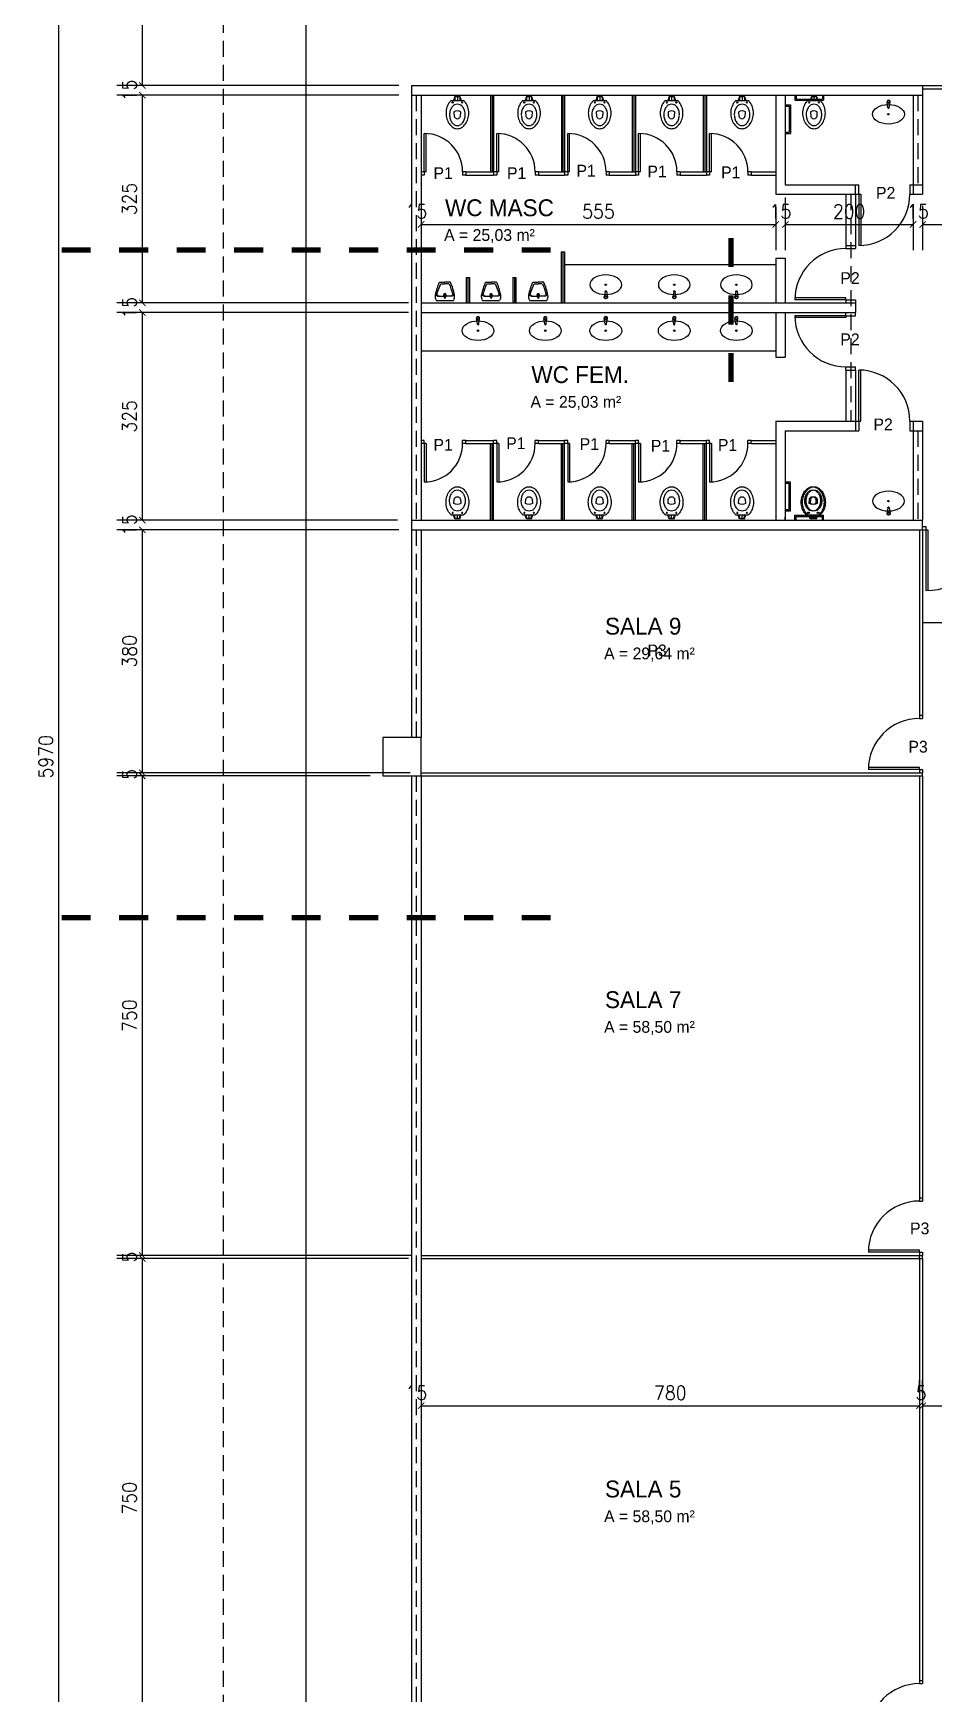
# Model space of a CAD drawing. Extents: x -81 to 244, y 231 to 317.
# Drawn here: x 148.24 to 162.33, y 254.01 to 279.99 of the extents above; entities that cross this region are included whole.
import ezdxf
from ezdxf.enums import TextEntityAlignment as Align

# ---------------------------------------------------------------- set-up
doc = ezdxf.new("R2010")
doc.units = 0
doc.header["$MEASUREMENT"] = 0
doc.header["$PDMODE"] = 3
doc.linetypes.add('HIDDEN', pattern=[0.375, 0.25, -0.125])
doc.layers.get('0').update_dxf_attribs({"linetype": 'CONTINUOUS'})
doc.layers.get('DEFPOINTS').update_dxf_attribs({"linetype": 'CONTINUOUS'})
for name, color, linetype in [('APBAN', 7, 'CONTINUOUS'), ('APBAN-I', 251, 'CONTINUOUS'), ('CORTE01', 2, 'CONTINUOUS'), ('DIM', 1, 'CONTINUOUS'), ('ESQ', 10, 'CONTINUOUS'), ('EST', 6, 'CONTINUOUS'), ('LYT', 11, 'CONTINUOUS'), ('MET', 11, 'CONTINUOUS'), ('PAR', 4, 'CONTINUOUS'), ('PBX', 7, 'CONTINUOUS'), ('PISO2', 8, 'CONTINUOUS'), ('SAN', 11, 'CONTINUOUS'), ('TEXTO01', 3, 'CONTINUOUS')]:
    doc.layers.add(name, color=color, linetype=linetype)
doc.styles.add('ARQ', font='romans', dxfattribs={"width": 0.9})
doc.styles.add('STYLUS', font='stylu.ttf')
doc.dimstyles.get("Standard").update_dxf_attribs({"dimtxt": 0.5, "dimasz": 0.18, "dimexe": 0.18, "dimexo": 0.0625, "dimgap": 0.09, "dimtad": 0, "dimtoh": 1, "dimzin": 0, "dimdsep": 46, "dimtxsty": 'ARQ', "dimcen": 0.09, "dimadec": 0, "dimazin": 0, "dimtfac": 1, "dimtofl": 0, "dimtmove": 2, "dimatfit": 3, "dimfxl": 0, "dimtolj": 1, "dimarcsym": 0})

# ---------------------------------------------------------------- blocks, each defined once
blk = doc.blocks.new('CLOTV-S')
at = {"layer": 'SAN'}
for p, q in [((0.075, 0.04), (0.139, 0.061)), ((0.075, 0.04), (0.075, -0.04)), ((0.075, 0.04), (0.139, 0.04)), ((0.075, 0), (0.139, 0)), ((0.139, -0.096), (0.139, 0.096)), ((0.324, 0.052), (0.316, 0.051)), ((0.382, 0.048), (0.324, 0.052)), ((0.424, -0.001), (0.419, 0.018)), ((0.075, -0.04), (0.139, -0.061)), ((0.075, -0.04), (0.139, -0.04)), ((0.316, -0.054), (0.324, -0.055)), ((0.324, -0.055), (0.382, -0.051)), ((0.419, -0.021), (0.424, -0.001))]:
    blk.add_line(p, q, dxfattribs=at)
blk.add_lwpolyline([(0.084, 0.04), (0.084, -0.04)], dxfattribs=at)
for centre in [(0.17, 0.075), (0.17, -0.075)]:
    blk.add_circle(centre, 0.00901, dxfattribs=at)
for centre, radius, start, end in [((0.286, -0.036), 0.198, 124.9644, 138.1402), ((0.309, -0.042), 0.216, 108.2402, 129.1699), ((0.351, 0), 0.152, 163.0933, 196.9067), ((0.323, -0.025), 0.136, 125.8349, 149.1749), ((0.339, -0.158), 0.336, 90.0033, 106.7766), ((0.345, -0.045), 0.165, 107.7554, 128.0493), ((0.366, -0.128), 0.251, 90, 106.6532), ((0.407, -0.001), 0.105, 149.8885, 210.1115), ((0.338, -0.102), 0.28, 71.601, 89.9864), ((0.366, -0.051), 0.173, 69.9171, 89.9758), ((0.36, -0.019), 0.0708, 52.1811, 72.1766), ((0.369, -0.008), 0.0569, 28.086, 52.1811), ((0.373, -0.065), 0.185, 54.1651, 73.3468), ((0.352, -0.094), 0.268, 55.0356, 73.8462), ((0.402, -0.025), 0.136, 30.8251, 54.1651), ((0.392, -0.036), 0.198, 30.64, 55.0356), ((0.449, 0), 0.0821, 327.4372, 32.5628), ((0.454, 0), 0.126, 0, 30.64), ((0.454, 0), 0.126, 329.36, 0), ((0.286, 0.036), 0.198, 221.8598, 235.0356), ((0.309, 0.042), 0.216, 230.8301, 251.7598), ((0.323, 0.025), 0.136, 210.8251, 234.1651), ((0.339, 0.158), 0.336, 253.2234, 269.9967), ((0.345, 0.045), 0.165, 231.9507, 252.2446), ((0.366, 0.128), 0.251, 253.3468, 270), ((0.338, 0.102), 0.28, 270.0136, 288.399), ((0.366, 0.051), 0.173, 270.0242, 290.0829), ((0.36, 0.016), 0.0708, 287.8234, 307.8189), ((0.369, 0.005), 0.0569, 307.8189, 331.914), ((0.373, 0.065), 0.185, 286.6532, 305.8349), ((0.352, 0.094), 0.268, 286.1538, 304.9644), ((0.402, 0.025), 0.136, 305.8349, 329.1749), ((0.392, 0.036), 0.198, 304.9644, 329.36)]:
    blk.add_arc(centre, radius, start, end, dxfattribs=at)
blk = doc.blocks.new('MIC')
at = {"layer": 'SAN'}
for p, q in [((-0.134, -0.008), (0.134, -0.008)), ((-0.113, -0.08), (0, -0.08)), ((0.113, -0.08), (0, -0.08)), ((-0.086, -0.299), (0, -0.299)), ((-0.064, -0.271), (0, -0.271)), ((0.064, -0.271), (0, -0.271)), ((0.086, -0.299), (0, -0.299))]:
    blk.add_line(p, q, dxfattribs=at)
for centre, radius in [((-0.016, -0.098), 0.00521), ((0, -0.06), 0.0132), ((-0.008, -0.112), 0.00521), ((0, -0.06), 0.00989), ((0, -0.098), 0.00521), ((0.008, -0.112), 0.00521), ((0.016, -0.098), 0.00521)]:
    blk.add_circle(centre, radius, dxfattribs=at)
for centre, radius, start, end in [((0.018, -0.076), 0.166, 155.9865, 185.3528), ((1.37, 0.25), 1.555, 192.6774, 200.6651), ((-0.113, -0.11), 0.03, 90, 192.3496), ((-0.092, -0.11), 0.03, 90, 194.7313), ((1.107, 0.249), 1.282, 196.5995, 203.9169), ((-1.107, 0.249), 1.282, 336.0831, 343.4005), ((-1.37, 0.25), 1.555, 339.3349, 347.3226), ((0.092, -0.11), 0.03, 345.2687, 90), ((0.113, -0.11), 0.03, 347.6504, 90), ((-0.018, -0.076), 0.166, 354.6472, 24.0135)]:
    blk.add_arc(centre, radius, start, end, dxfattribs=at)
blk = doc.blocks.new('Torn_bn1')
at = {"layer": 'APBAN'}
for p, q in [((-0.01, -0.09), (-0.024, -0.008)), ((0.01, -0.09), (0.024, -0.008))]:
    blk.add_line(p, q, dxfattribs=at)
for centre, radius, start, end in [((0, 0), 0.025, 341.1513, 198.8487), ((0, -0.094), 0.0106, 161.2845, 18.7155)]:
    blk.add_arc(centre, radius, start, end, dxfattribs=at)
at = {"layer": 'APBAN-I'}
for p, q in [((-0.009, -0.097), (-0.01, -0.09)), ((0.009, -0.097), (0.01, -0.09))]:
    blk.add_line(p, q, dxfattribs=at)
blk.add_circle((0, 0), 0.017, dxfattribs=at)
for centre, radius, start, end in [((0, 0), 0.025, 198.8487, 216.2316), ((-0.015, -0.032), 0.0177, 22.7472, 105.6562), ((0, -0.092), 0.0103, 210.8046, 329.1954), ((0, 0), 0.025, 272.1718, 341.1513)]:
    blk.add_arc(centre, radius, start, end, dxfattribs=at)
blk = doc.blocks.new('_ARCHTICK')
at = {"color": 0, "linetype": 'ByBlock', "const_width": 0.15}
blk.add_lwpolyline([(-0.5, -0.5), (0.5, 0.5)], dxfattribs=at)
blk = doc.blocks.new('*D368')
at = {"layer": 'DEFPOINTS', "color": 0}
for p in [(154.159, 282.22), (149.945, 279.17), (154.159, 279.17)]:
    blk.add_point(p, dxfattribs=at)
at = {"layer": 'DIM', "color": 1, "lineweight": -2}
for p, q in [((149.945, 282.22), (149.945, 279.17)), ((153.959, 279.17), (149.545, 279.17))]:
    blk.add_line(p, q, dxfattribs=at)
at = {"layer": 'DIM', "color": 1, "lineweight": -2, "xscale": 0.1, "yscale": 0.1, "zscale": 0.1}
for p, rotation in [((149.945, 282.22), 90), ((149.945, 279.17), 270)]:
    blk.add_blockref('_ARCHTICK', p, dxfattribs=dict(at, rotation=rotation))
at = {"layer": 'DIM', "color": 2, "insert": (149.744, 280.695), "char_height": 0.22, "attachment_point": 5, "rotation": 90, "style": 'ARQ'}
blk.add_mtext('\\A1;305', dxfattribs=at)
blk = doc.blocks.new('*D369')
at = {"layer": 'DEFPOINTS', "color": 0}
for p in [(149.945, 279.02), (154.159, 279.17), (154.159, 279.02)]:
    blk.add_point(p, dxfattribs=at)
at = {"layer": 'DIM', "color": 1, "lineweight": -2}
blk.add_line((153.959, 279.02), (149.545, 279.02), dxfattribs=at)
at = {"layer": 'DIM', "color": 2, "insert": (149.744, 279.095), "char_height": 0.22, "attachment_point": 5, "rotation": 90, "style": 'ARQ'}
blk.add_mtext('\\A1;15', dxfattribs=at)
blk = doc.blocks.new('*D370')
at = {"layer": 'DEFPOINTS', "color": 0}
for p in [(154.159, 279.02), (149.945, 275.77), (154.309, 275.77)]:
    blk.add_point(p, dxfattribs=at)
at = {"layer": 'DIM', "color": 1, "lineweight": -2}
for p, q in [((149.945, 279.02), (149.945, 275.77)), ((154.109, 275.77), (149.545, 275.77))]:
    blk.add_line(p, q, dxfattribs=at)
at = {"layer": 'DIM', "color": 1, "lineweight": -2, "xscale": 0.1, "yscale": 0.1, "zscale": 0.1}
for p, rotation in [((149.945, 279.02), 90), ((149.945, 275.77), 270)]:
    blk.add_blockref('_ARCHTICK', p, dxfattribs=dict(at, rotation=rotation))
at = {"layer": 'DIM', "color": 2, "insert": (149.744, 277.395), "char_height": 0.22, "attachment_point": 5, "rotation": 90, "style": 'ARQ'}
blk.add_mtext('\\A1;325', dxfattribs=at)
blk = doc.blocks.new('*D371')
at = {"layer": 'DEFPOINTS', "color": 0}
for p in [(154.309, 275.77), (149.945, 275.62), (154.309, 275.62)]:
    blk.add_point(p, dxfattribs=at)
at = {"layer": 'DIM', "color": 1, "lineweight": -2}
blk.add_line((154.109, 275.62), (149.545, 275.62), dxfattribs=at)
at = {"layer": 'DIM', "color": 2, "insert": (149.744, 275.695), "char_height": 0.22, "attachment_point": 5, "rotation": 90, "style": 'ARQ'}
blk.add_mtext('\\A1;15', dxfattribs=at)
blk = doc.blocks.new('*D372')
at = {"layer": 'DEFPOINTS', "color": 0}
for p in [(154.309, 275.62), (149.945, 272.37), (154.139, 272.37)]:
    blk.add_point(p, dxfattribs=at)
at = {"layer": 'DIM', "color": 1, "lineweight": -2}
for p, q in [((149.945, 275.62), (149.945, 272.37)), ((153.939, 272.37), (149.545, 272.37))]:
    blk.add_line(p, q, dxfattribs=at)
at = {"layer": 'DIM', "color": 1, "lineweight": -2, "xscale": 0.1, "yscale": 0.1, "zscale": 0.1}
for p, rotation in [((149.945, 275.62), 90), ((149.945, 272.37), 270)]:
    blk.add_blockref('_ARCHTICK', p, dxfattribs=dict(at, rotation=rotation))
at = {"layer": 'DIM', "color": 2, "insert": (149.744, 273.995), "char_height": 0.22, "attachment_point": 5, "rotation": 90, "style": 'ARQ'}
blk.add_mtext('\\A1;325', dxfattribs=at)
blk = doc.blocks.new('*D373')
at = {"layer": 'DEFPOINTS', "color": 0}
for p in [(154.139, 272.37), (149.945, 272.22), (154.159, 272.22)]:
    blk.add_point(p, dxfattribs=at)
at = {"layer": 'DIM', "color": 1, "lineweight": -2}
blk.add_line((153.959, 272.22), (149.545, 272.22), dxfattribs=at)
at = {"layer": 'DIM', "color": 2, "insert": (149.744, 272.295), "char_height": 0.22, "attachment_point": 5, "rotation": 90, "style": 'ARQ'}
blk.add_mtext('\\A1;15', dxfattribs=at)
blk = doc.blocks.new('*D374')
at = {"layer": 'DEFPOINTS', "color": 0}
for p in [(154.159, 272.22), (149.945, 268.42), (154.339, 268.42)]:
    blk.add_point(p, dxfattribs=at)
at = {"layer": 'DIM', "color": 1, "lineweight": -2}
for p, q in [((149.945, 272.22), (149.945, 268.42)), ((154.139, 268.42), (149.545, 268.42))]:
    blk.add_line(p, q, dxfattribs=at)
at = {"layer": 'DIM', "color": 1, "lineweight": -2, "xscale": 0.1, "yscale": 0.1, "zscale": 0.1}
for p, rotation in [((149.945, 272.22), 90), ((149.945, 268.42), 270)]:
    blk.add_blockref('_ARCHTICK', p, dxfattribs=dict(at, rotation=rotation))
at = {"layer": 'DIM', "color": 2, "insert": (149.744, 270.32), "char_height": 0.22, "attachment_point": 5, "rotation": 90, "style": 'ARQ'}
blk.add_mtext('\\A1;380', dxfattribs=at)
blk = doc.blocks.new('*D375')
at = {"layer": 'DEFPOINTS', "color": 0}
for p in [(149.945, 268.37), (153.709, 268.37), (154.339, 268.42)]:
    blk.add_point(p, dxfattribs=at)
at = {"layer": 'DIM', "color": 1, "lineweight": -2}
blk.add_line((153.509, 268.37), (149.545, 268.37), dxfattribs=at)
at = {"layer": 'DIM', "color": 2, "insert": (149.744, 268.395), "char_height": 0.22, "attachment_point": 5, "rotation": 90, "style": 'ARQ'}
blk.add_mtext('\\A1;5', dxfattribs=at)
blk = doc.blocks.new('*D376')
at = {"layer": 'DEFPOINTS', "color": 0}
for p in [(153.709, 268.37), (149.945, 260.87), (154.357, 260.87)]:
    blk.add_point(p, dxfattribs=at)
at = {"layer": 'DIM', "color": 1, "lineweight": -2}
for p, q in [((149.945, 268.37), (149.945, 260.87)), ((154.157, 260.87), (149.545, 260.87))]:
    blk.add_line(p, q, dxfattribs=at)
at = {"layer": 'DIM', "color": 1, "lineweight": -2, "xscale": 0.1, "yscale": 0.1, "zscale": 0.1}
for p, rotation in [((149.945, 268.37), 90), ((149.945, 260.87), 270)]:
    blk.add_blockref('_ARCHTICK', p, dxfattribs=dict(at, rotation=rotation))
at = {"layer": 'DIM', "color": 2, "insert": (149.744, 264.62), "char_height": 0.22, "attachment_point": 5, "rotation": 90, "style": 'ARQ'}
blk.add_mtext('\\A1;750', dxfattribs=at)
blk = doc.blocks.new('*D377')
at = {"layer": 'DEFPOINTS', "color": 0}
for p in [(149.945, 260.82), (154.309, 260.82), (154.357, 260.87)]:
    blk.add_point(p, dxfattribs=at)
at = {"layer": 'DIM', "color": 1, "lineweight": -2}
blk.add_line((154.109, 260.82), (149.545, 260.82), dxfattribs=at)
at = {"layer": 'DIM', "color": 2, "insert": (149.744, 260.845), "char_height": 0.22, "attachment_point": 5, "rotation": 90, "style": 'ARQ'}
blk.add_mtext('\\A1;5', dxfattribs=at)
blk = doc.blocks.new('*D378')
at = {"layer": 'DEFPOINTS', "color": 0}
for p in [(154.309, 260.82), (149.945, 253.32), (154.309, 253.32)]:
    blk.add_point(p, dxfattribs=at)
at = {"layer": 'DIM', "color": 1, "lineweight": -2}
for p, q in [((149.945, 260.82), (149.945, 253.32)), ((154.109, 253.32), (149.545, 253.32))]:
    blk.add_line(p, q, dxfattribs=at)
at = {"layer": 'DIM', "color": 1, "lineweight": -2, "xscale": 0.1, "yscale": 0.1, "zscale": 0.1}
for p, rotation in [((149.945, 260.82), 90), ((149.945, 253.32), 270)]:
    blk.add_blockref('_ARCHTICK', p, dxfattribs=dict(at, rotation=rotation))
at = {"layer": 'DIM', "color": 2, "insert": (149.744, 257.07), "char_height": 0.22, "attachment_point": 5, "rotation": 90, "style": 'ARQ'}
blk.add_mtext('\\A1;750', dxfattribs=at)
blk = doc.blocks.new('*D384')
at = {"layer": 'DEFPOINTS', "color": 0}
for p in [(148.637, 298.52), (154.246, 298.52), (154.309, 238.82)]:
    blk.add_point(p, dxfattribs=at)
at = {"layer": 'DIM', "color": 1, "lineweight": -2}
for p, q in [((154.046, 298.52), (148.237, 298.52)), ((148.637, 238.82), (148.637, 298.52))]:
    blk.add_line(p, q, dxfattribs=at)
at = {"layer": 'DIM', "color": 1, "lineweight": -2, "xscale": 0.1, "yscale": 0.1, "zscale": 0.1}
for p, rotation in [((148.637, 298.52), 90), ((148.637, 238.82), 270)]:
    blk.add_blockref('_ARCHTICK', p, dxfattribs=dict(at, rotation=rotation))
at = {"layer": 'DIM', "color": 2, "insert": (148.436, 268.67), "char_height": 0.22, "attachment_point": 5, "rotation": 90, "style": 'ARQ'}
blk.add_mtext('\\A1;5970', dxfattribs=at)
blk = doc.blocks.new('*D391')
at = {"layer": 'DEFPOINTS', "color": 0}
for p in [(154.159, 261.232), (154.309, 261.232), (154.309, 258.518)]:
    blk.add_point(p, dxfattribs=at)
at = {"layer": 'DIM', "color": 1, "lineweight": -2}
blk.add_line((154.309, 261.032), (154.309, 258.118), dxfattribs=at)
at = {"layer": 'DIM', "color": 2, "insert": (154.234, 258.719), "char_height": 0.22, "attachment_point": 5, "style": 'ARQ'}
blk.add_mtext('\\A1;15', dxfattribs=at)
blk = doc.blocks.new('*D392')
at = {"layer": 'DEFPOINTS', "color": 0}
for p in [(154.309, 261.232), (162.109, 258.518), (162.109, 258.518)]:
    blk.add_point(p, dxfattribs=at)
at = {"layer": 'DIM', "color": 1, "lineweight": -2}
for p, q in [((162.109, 258.718), (162.109, 258.918)), ((154.309, 258.518), (162.109, 258.518))]:
    blk.add_line(p, q, dxfattribs=at)
at = {"layer": 'DIM', "color": 1, "lineweight": -2, "xscale": 0.1, "yscale": 0.1, "zscale": 0.1, "rotation": 180}
blk.add_blockref('_ARCHTICK', (154.309, 258.518), dxfattribs=at)
at = {"layer": 'DIM', "color": 1, "lineweight": -2, "xscale": 0.1, "yscale": 0.1, "zscale": 0.1}
blk.add_blockref('_ARCHTICK', (162.109, 258.518), dxfattribs=at)
at = {"layer": 'DIM', "color": 2, "insert": (158.209, 258.719), "char_height": 0.22, "attachment_point": 5, "style": 'ARQ'}
blk.add_mtext('\\A1;780', dxfattribs=at)
blk = doc.blocks.new('*D393')
at = {"layer": 'DEFPOINTS', "color": 0}
for p in [(162.109, 258.518), (162.159, 258.518), (162.159, 258.518)]:
    blk.add_point(p, dxfattribs=at)
at = {"layer": 'DIM', "color": 1, "lineweight": -2}
blk.add_line((162.159, 258.718), (162.159, 258.918), dxfattribs=at)
at = {"layer": 'DIM', "color": 2, "insert": (162.134, 258.719), "char_height": 0.22, "attachment_point": 5, "style": 'ARQ'}
blk.add_mtext('\\A1;5', dxfattribs=at)
blk = doc.blocks.new('*D394')
at = {"layer": 'DEFPOINTS', "color": 0}
for p in [(162.159, 258.518), (164.159, 258.518), (164.159, 258.518)]:
    blk.add_point(p, dxfattribs=at)
at = {"layer": 'DIM', "color": 1, "lineweight": -2}
for p, q in [((164.159, 258.718), (164.159, 258.918)), ((162.159, 258.518), (164.159, 258.518))]:
    blk.add_line(p, q, dxfattribs=at)
at = {"layer": 'DIM', "color": 1, "lineweight": -2, "xscale": 0.1, "yscale": 0.1, "zscale": 0.1, "rotation": 180}
blk.add_blockref('_ARCHTICK', (162.159, 258.518), dxfattribs=at)
at = {"layer": 'DIM', "color": 1, "lineweight": -2, "xscale": 0.1, "yscale": 0.1, "zscale": 0.1}
blk.add_blockref('_ARCHTICK', (164.159, 258.518), dxfattribs=at)
at = {"layer": 'DIM', "color": 2, "insert": (163.159, 258.719), "char_height": 0.22, "attachment_point": 5, "style": 'ARQ'}
blk.add_mtext('\\A1;200', dxfattribs=at)
blk = doc.blocks.new('*D404')
at = {"layer": 'DEFPOINTS', "color": 0}
for p in [(154.159, 277.104), (154.309, 277.104), (154.309, 276.998)]:
    blk.add_point(p, dxfattribs=at)
at = {"layer": 'DIM', "color": 1, "lineweight": -2}
blk.add_line((154.309, 276.904), (154.309, 276.598), dxfattribs=at)
at = {"layer": 'DIM', "color": 2, "insert": (154.234, 277.199), "char_height": 0.22, "attachment_point": 5, "style": 'ARQ'}
blk.add_mtext('\\A1;15', dxfattribs=at)
blk = doc.blocks.new('*D405')
at = {"layer": 'DEFPOINTS', "color": 0}
for p in [(159.859, 277.47), (154.309, 277.104), (159.859, 276.998)]:
    blk.add_point(p, dxfattribs=at)
at = {"layer": 'DIM', "color": 1, "lineweight": -2}
for p, q in [((159.859, 277.27), (159.859, 276.598)), ((154.309, 276.998), (159.859, 276.998))]:
    blk.add_line(p, q, dxfattribs=at)
at = {"layer": 'DIM', "color": 1, "lineweight": -2, "xscale": 0.1, "yscale": 0.1, "zscale": 0.1, "rotation": 180}
blk.add_blockref('_ARCHTICK', (154.309, 276.998), dxfattribs=at)
at = {"layer": 'DIM', "color": 1, "lineweight": -2, "xscale": 0.1, "yscale": 0.1, "zscale": 0.1}
blk.add_blockref('_ARCHTICK', (159.859, 276.998), dxfattribs=at)
at = {"layer": 'DIM', "color": 2, "insert": (157.084, 277.199), "char_height": 0.22, "attachment_point": 5, "style": 'ARQ'}
blk.add_mtext('\\A1;555', dxfattribs=at)
blk = doc.blocks.new('*D406')
at = {"layer": 'DEFPOINTS', "color": 0}
for p in [(162.009, 277.589), (162.159, 277.487), (162.159, 276.998)]:
    blk.add_point(p, dxfattribs=at)
at = {"layer": 'DIM', "color": 1, "lineweight": -2}
blk.add_line((162.159, 277.287), (162.159, 276.598), dxfattribs=at)
at = {"layer": 'DIM', "color": 2, "insert": (162.084, 277.199), "char_height": 0.22, "attachment_point": 5, "style": 'ARQ'}
blk.add_mtext('\\A1;15', dxfattribs=at)
blk = doc.blocks.new('*D407')
at = {"layer": 'DEFPOINTS', "color": 0}
for p in [(168.259, 279.17), (162.159, 277.501), (168.259, 276.998)]:
    blk.add_point(p, dxfattribs=at)
at = {"layer": 'DIM', "color": 1, "lineweight": -2}
for p, q in [((168.259, 278.97), (168.259, 276.598)), ((162.159, 276.998), (168.259, 276.998))]:
    blk.add_line(p, q, dxfattribs=at)
at = {"layer": 'DIM', "color": 1, "lineweight": -2, "xscale": 0.1, "yscale": 0.1, "zscale": 0.1, "rotation": 180}
blk.add_blockref('_ARCHTICK', (162.159, 276.998), dxfattribs=at)
at = {"layer": 'DIM', "color": 1, "lineweight": -2, "xscale": 0.1, "yscale": 0.1, "zscale": 0.1}
blk.add_blockref('_ARCHTICK', (168.259, 276.998), dxfattribs=at)
at = {"layer": 'DIM', "color": 2, "insert": (165.209, 277.199), "char_height": 0.22, "attachment_point": 5, "style": 'ARQ'}
blk.add_mtext('\\A1;610', dxfattribs=at)
blk = doc.blocks.new('*D424')
at = {"layer": 'DEFPOINTS', "color": 0}
for p in [(159.859, 277.47), (160.009, 277.62), (160.009, 276.998)]:
    blk.add_point(p, dxfattribs=at)
at = {"layer": 'DIM', "color": 1, "lineweight": -2}
blk.add_line((160.009, 277.42), (160.009, 276.598), dxfattribs=at)
at = {"layer": 'DIM', "color": 2, "insert": (159.934, 277.199), "char_height": 0.22, "attachment_point": 5, "style": 'ARQ'}
blk.add_mtext('\\A1;15', dxfattribs=at)
blk = doc.blocks.new('*D425')
at = {"layer": 'DEFPOINTS', "color": 0}
for p in [(160.009, 277.62), (162.009, 277.517), (162.009, 276.998)]:
    blk.add_point(p, dxfattribs=at)
at = {"layer": 'DIM', "color": 1, "lineweight": -2}
for p, q in [((162.009, 277.317), (162.009, 276.598)), ((160.009, 276.998), (162.009, 276.998))]:
    blk.add_line(p, q, dxfattribs=at)
at = {"layer": 'DIM', "color": 1, "lineweight": -2, "xscale": 0.1, "yscale": 0.1, "zscale": 0.1, "rotation": 180}
blk.add_blockref('_ARCHTICK', (160.009, 276.998), dxfattribs=at)
at = {"layer": 'DIM', "color": 1, "lineweight": -2, "xscale": 0.1, "yscale": 0.1, "zscale": 0.1}
blk.add_blockref('_ARCHTICK', (162.009, 276.998), dxfattribs=at)
at = {"layer": 'DIM', "color": 2, "insert": (161.009, 277.199), "char_height": 0.22, "attachment_point": 5, "style": 'ARQ'}
blk.add_mtext('\\A1;200', dxfattribs=at)

msp = doc.modelspace()

# ---------------------------------------------------------------- linework, layer by layer
at = {"layer": 'CORTE01'}
for p, q in [((159.129, 276.334), (159.129, 276.784)), ((159.138, 276.334), (159.138, 276.784)), ((159.147, 276.334), (159.147, 276.784)), ((159.156, 276.334), (159.156, 276.784)), ((159.165, 276.334), (159.165, 276.784)), ((159.174, 276.334), (159.174, 276.784)), ((159.183, 276.334), (159.183, 276.784)), ((159.192, 276.334), (159.192, 276.784)), ((148.685, 276.634), (149.135, 276.634)), ((148.685, 276.625), (149.135, 276.625)), ((148.685, 276.616), (149.135, 276.616)), ((148.685, 276.607), (149.135, 276.607)), ((148.685, 276.598), (149.135, 276.598)), ((148.685, 276.589), (149.135, 276.589)), ((148.685, 276.58), (149.135, 276.58)), ((148.685, 276.571), (149.135, 276.571)), ((149.585, 276.634), (150.035, 276.634)), ((149.585, 276.625), (150.035, 276.625)), ((149.585, 276.616), (150.035, 276.616)), ((149.585, 276.607), (150.035, 276.607)), ((149.585, 276.598), (150.035, 276.598)), ((149.585, 276.589), (150.035, 276.589)), ((149.585, 276.58), (150.035, 276.58)), ((149.585, 276.571), (150.035, 276.571)), ((150.485, 276.633), (150.935, 276.633)), ((150.485, 276.624), (150.935, 276.624)), ((150.485, 276.615), (150.935, 276.615)), ((150.485, 276.606), (150.935, 276.606)), ((150.485, 276.597), (150.935, 276.597)), ((150.485, 276.588), (150.935, 276.588)), ((150.485, 276.579), (150.935, 276.579)), ((150.485, 276.57), (150.935, 276.57)), ((151.385, 276.633), (151.835, 276.633)), ((151.385, 276.624), (151.835, 276.624)), ((151.385, 276.615), (151.835, 276.615)), ((151.385, 276.606), (151.835, 276.606)), ((151.385, 276.597), (151.835, 276.597)), ((151.385, 276.588), (151.835, 276.588)), ((151.385, 276.579), (151.835, 276.579)), ((151.385, 276.57), (151.835, 276.57)), ((152.285, 276.633), (152.735, 276.633)), ((152.285, 276.624), (152.735, 276.624)), ((152.285, 276.615), (152.735, 276.615)), ((152.285, 276.606), (152.735, 276.606)), ((152.285, 276.597), (152.735, 276.597)), ((152.285, 276.588), (152.735, 276.588)), ((152.285, 276.579), (152.735, 276.579)), ((152.285, 276.57), (152.735, 276.57)), ((153.185, 276.633), (153.635, 276.633)), ((153.185, 276.624), (153.635, 276.624)), ((153.185, 276.615), (153.635, 276.615)), ((153.185, 276.606), (153.635, 276.606)), ((153.185, 276.597), (153.635, 276.597)), ((153.185, 276.588), (153.635, 276.588)), ((153.185, 276.579), (153.635, 276.579)), ((153.185, 276.57), (153.635, 276.57)), ((154.085, 276.632), (154.535, 276.632)), ((154.085, 276.623), (154.535, 276.623)), ((154.085, 276.614), (154.535, 276.614)), ((154.085, 276.605), (154.535, 276.605)), ((154.085, 276.596), (154.535, 276.596)), ((154.085, 276.587), (154.535, 276.587)), ((154.085, 276.578), (154.535, 276.578)), ((154.085, 276.569), (154.535, 276.569)), ((154.985, 276.632), (155.435, 276.632)), ((154.985, 276.623), (155.435, 276.623)), ((154.985, 276.614), (155.435, 276.614)), ((154.985, 276.605), (155.435, 276.605)), ((154.985, 276.596), (155.435, 276.596)), ((154.985, 276.587), (155.435, 276.587)), ((154.985, 276.578), (155.435, 276.578)), ((154.985, 276.569), (155.435, 276.569)), ((155.885, 276.632), (156.335, 276.632)), ((155.885, 276.623), (156.335, 276.623)), ((155.885, 276.614), (156.335, 276.614)), ((155.885, 276.605), (156.335, 276.605)), ((155.885, 276.596), (156.335, 276.596)), ((155.885, 276.587), (156.335, 276.587)), ((155.885, 276.578), (156.335, 276.578)), ((155.885, 276.569), (156.335, 276.569)), ((159.129, 275.434), (159.129, 275.884)), ((159.138, 275.434), (159.138, 275.884)), ((159.147, 275.434), (159.147, 275.884)), ((159.156, 275.434), (159.156, 275.884)), ((159.165, 275.434), (159.165, 275.884)), ((159.174, 275.434), (159.174, 275.884)), ((159.183, 275.434), (159.183, 275.884)), ((159.192, 275.434), (159.192, 275.884)), ((159.128, 274.534), (159.129, 274.984)), ((159.137, 274.534), (159.138, 274.984)), ((159.146, 274.534), (159.147, 274.984)), ((159.155, 274.534), (159.156, 274.984)), ((159.164, 274.534), (159.165, 274.984)), ((159.173, 274.534), (159.174, 274.984)), ((159.182, 274.534), (159.183, 274.984)), ((159.191, 274.534), (159.192, 274.984)), ((148.685, 266.187), (149.135, 266.187)), ((148.685, 266.178), (149.135, 266.178)), ((148.685, 266.169), (149.135, 266.169)), ((148.685, 266.16), (149.135, 266.16)), ((148.685, 266.151), (149.135, 266.151)), ((148.685, 266.142), (149.135, 266.142)), ((148.685, 266.133), (149.135, 266.133)), ((148.685, 266.124), (149.135, 266.124)), ((149.585, 266.187), (150.035, 266.187)), ((149.585, 266.178), (150.035, 266.178)), ((149.585, 266.169), (150.035, 266.169)), ((149.585, 266.16), (150.035, 266.16)), ((149.585, 266.151), (150.035, 266.151)), ((149.585, 266.142), (150.035, 266.142)), ((149.585, 266.133), (150.035, 266.133)), ((149.585, 266.124), (150.035, 266.124)), ((150.485, 266.187), (150.935, 266.187)), ((150.485, 266.178), (150.935, 266.178)), ((150.485, 266.169), (150.935, 266.169)), ((150.485, 266.16), (150.935, 266.16)), ((150.485, 266.151), (150.935, 266.151)), ((150.485, 266.142), (150.935, 266.142)), ((150.485, 266.133), (150.935, 266.133)), ((150.485, 266.124), (150.935, 266.124)), ((151.385, 266.187), (151.835, 266.187)), ((151.385, 266.178), (151.835, 266.178)), ((151.385, 266.169), (151.835, 266.169)), ((151.385, 266.16), (151.835, 266.16)), ((151.385, 266.151), (151.835, 266.151)), ((151.385, 266.142), (151.835, 266.142)), ((151.385, 266.133), (151.835, 266.133)), ((151.385, 266.124), (151.835, 266.124)), ((152.285, 266.186), (152.735, 266.186)), ((152.285, 266.177), (152.735, 266.177)), ((152.285, 266.168), (152.735, 266.168)), ((152.285, 266.159), (152.735, 266.159)), ((152.285, 266.15), (152.735, 266.15)), ((152.285, 266.141), (152.735, 266.141)), ((152.285, 266.132), (152.735, 266.132)), ((152.285, 266.123), (152.735, 266.123)), ((153.185, 266.186), (153.635, 266.186)), ((153.185, 266.177), (153.635, 266.177)), ((153.185, 266.168), (153.635, 266.168)), ((153.185, 266.159), (153.635, 266.159)), ((153.185, 266.15), (153.635, 266.15)), ((153.185, 266.141), (153.635, 266.141)), ((153.185, 266.132), (153.635, 266.132)), ((153.185, 266.123), (153.635, 266.123)), ((154.085, 266.186), (154.535, 266.186)), ((154.085, 266.177), (154.535, 266.177)), ((154.085, 266.168), (154.535, 266.168)), ((154.085, 266.159), (154.535, 266.159)), ((154.085, 266.15), (154.535, 266.15)), ((154.085, 266.141), (154.535, 266.141)), ((154.085, 266.132), (154.535, 266.132)), ((154.085, 266.123), (154.535, 266.123)), ((154.985, 266.186), (155.435, 266.185)), ((154.985, 266.177), (155.435, 266.176)), ((154.985, 266.168), (155.435, 266.167)), ((154.985, 266.159), (155.435, 266.158)), ((154.985, 266.15), (155.435, 266.149)), ((154.985, 266.141), (155.435, 266.14)), ((154.985, 266.132), (155.435, 266.131)), ((154.985, 266.123), (155.435, 266.122)), ((155.885, 266.185), (156.335, 266.185)), ((155.885, 266.176), (156.335, 266.176)), ((155.885, 266.167), (156.335, 266.167)), ((155.885, 266.158), (156.335, 266.158)), ((155.885, 266.149), (156.335, 266.149)), ((155.885, 266.14), (156.335, 266.14)), ((155.885, 266.131), (156.335, 266.131)), ((155.885, 266.122), (156.335, 266.122))]:
    msp.add_line(p, q, dxfattribs=at)
at = {"layer": 'DIM'}
for p, q in [((162.209, 272.22), (162.209, 271.27)), ((162.209, 272.22), (162.239, 272.22)), ((162.239, 272.22), (162.239, 271.271))]:
    msp.add_line(p, q, dxfattribs=at)
msp.add_arc((162.209, 272.22), 0.95, 270, 0, dxfattribs=at)
at = {"layer": 'ESQ'}
for p, q in [((154.359, 277.82), (154.359, 278.42)), ((154.389, 277.82), (154.389, 278.42)), ((155.494, 277.82), (155.494, 278.42)), ((155.524, 277.82), (155.524, 278.42)), ((156.604, 277.82), (156.604, 278.42)), ((156.634, 277.82), (156.634, 278.42)), ((157.714, 277.82), (157.714, 278.42)), ((157.744, 277.82), (157.744, 278.42)), ((158.824, 277.82), (158.824, 278.42)), ((158.854, 277.82), (158.854, 278.42)), ((154.359, 277.82), (154.309, 277.82)), ((154.359, 277.77), (154.309, 277.77)), ((154.359, 277.82), (154.359, 277.77)), ((154.389, 277.82), (154.359, 277.82)), ((154.959, 277.82), (154.959, 277.77)), ((155.009, 277.82), (154.959, 277.82)), ((155.009, 277.77), (154.959, 277.77)), ((155.494, 277.82), (155.444, 277.82)), ((155.494, 277.77), (155.444, 277.77)), ((155.494, 277.82), (155.494, 277.77)), ((155.524, 277.82), (155.494, 277.82)), ((156.094, 277.82), (156.094, 277.77)), ((156.144, 277.82), (156.094, 277.82)), ((156.144, 277.77), (156.094, 277.77)), ((156.604, 277.82), (156.554, 277.82)), ((156.604, 277.77), (156.554, 277.77)), ((156.604, 277.82), (156.604, 277.77)), ((156.634, 277.82), (156.604, 277.82)), ((157.204, 277.82), (157.204, 277.77)), ((157.254, 277.82), (157.204, 277.82)), ((157.254, 277.77), (157.204, 277.77)), ((157.714, 277.82), (157.664, 277.82)), ((157.714, 277.77), (157.664, 277.77)), ((157.714, 277.82), (157.714, 277.77)), ((157.744, 277.82), (157.714, 277.82)), ((158.314, 277.82), (158.314, 277.77)), ((158.364, 277.82), (158.314, 277.82)), ((158.364, 277.77), (158.314, 277.77)), ((158.824, 277.82), (158.774, 277.82)), ((158.824, 277.77), (158.774, 277.77)), ((158.824, 277.82), (158.824, 277.77)), ((158.854, 277.82), (158.824, 277.82)), ((159.424, 277.82), (159.424, 277.77)), ((159.474, 277.82), (159.424, 277.82)), ((159.474, 277.77), (159.424, 277.77)), ((161.109, 277.62), (161.159, 277.62)), ((161.109, 277.47), (161.159, 277.47)), ((161.159, 277.47), (161.159, 277.62)), ((161.159, 277.47), (161.159, 276.67)), ((161.159, 277.47), (161.189, 277.47)), ((161.189, 277.47), (161.189, 276.671)), ((161.959, 277.62), (161.959, 277.47)), ((161.959, 277.62), (162.009, 277.62)), ((161.959, 277.47), (162.009, 277.47)), ((160.959, 276.67), (160.959, 276.62)), ((161.109, 276.67), (161.109, 276.62)), ((160.959, 276.62), (161.109, 276.62)), ((160.959, 275.85), (160.159, 275.85)), ((160.959, 275.82), (160.159, 275.82)), ((160.959, 275.82), (160.959, 275.85)), ((160.959, 275.82), (161.109, 275.82)), ((160.959, 275.82), (160.959, 275.77)), ((161.109, 275.82), (161.109, 275.77)), ((160.959, 275.57), (160.159, 275.57)), ((160.959, 275.54), (160.159, 275.54)), ((160.959, 275.57), (160.959, 275.62)), ((160.959, 275.57), (161.109, 275.57)), ((160.959, 275.57), (160.959, 275.54)), ((161.109, 275.57), (161.109, 275.62)), ((160.959, 274.72), (160.959, 274.77)), ((160.959, 274.77), (161.109, 274.77)), ((161.109, 274.72), (161.109, 274.77)), ((161.159, 273.92), (161.159, 274.72)), ((161.189, 273.92), (161.189, 274.72)), ((161.109, 273.92), (161.159, 273.92)), ((161.159, 273.92), (161.159, 273.77)), ((161.159, 273.92), (161.189, 273.92)), ((161.959, 273.92), (161.959, 273.77)), ((161.959, 273.92), (162.009, 273.92)), ((154.359, 273.62), (154.309, 273.62)), ((154.359, 273.57), (154.309, 273.57)), ((154.359, 273.57), (154.359, 273.62)), ((154.359, 273.57), (154.359, 272.97)), ((154.389, 273.57), (154.359, 273.57)), ((154.389, 273.57), (154.389, 272.971)), ((154.959, 273.57), (154.959, 273.62)), ((155.009, 273.62), (154.959, 273.62)), ((155.009, 273.57), (154.959, 273.57)), ((155.494, 273.62), (155.444, 273.62)), ((155.494, 273.57), (155.444, 273.57)), ((155.494, 273.57), (155.494, 273.62)), ((155.494, 273.57), (155.494, 272.97)), ((155.524, 273.57), (155.494, 273.57)), ((155.524, 273.57), (155.524, 272.971)), ((156.094, 273.57), (156.094, 273.62)), ((156.144, 273.62), (156.094, 273.62)), ((156.144, 273.57), (156.094, 273.57)), ((156.604, 273.62), (156.554, 273.62)), ((156.604, 273.57), (156.554, 273.57)), ((156.604, 273.57), (156.604, 273.62)), ((156.604, 273.57), (156.604, 272.97)), ((156.634, 273.57), (156.604, 273.57)), ((156.634, 273.57), (156.634, 272.971)), ((157.204, 273.57), (157.204, 273.62)), ((157.254, 273.62), (157.204, 273.62)), ((157.254, 273.57), (157.204, 273.57)), ((157.714, 273.62), (157.664, 273.62)), ((157.714, 273.57), (157.664, 273.57)), ((157.714, 273.57), (157.714, 273.62)), ((157.714, 273.57), (157.714, 272.97)), ((157.744, 273.57), (157.714, 273.57)), ((157.744, 273.57), (157.744, 272.971)), ((158.314, 273.57), (158.314, 273.62)), ((158.364, 273.62), (158.314, 273.62)), ((158.364, 273.57), (158.314, 273.57)), ((158.824, 273.62), (158.774, 273.62)), ((158.824, 273.57), (158.774, 273.57)), ((158.824, 273.57), (158.824, 273.62)), ((158.824, 273.57), (158.824, 272.97)), ((158.854, 273.57), (158.824, 273.57)), ((158.854, 273.57), (158.854, 272.971)), ((159.424, 273.57), (159.424, 273.62)), ((159.474, 273.62), (159.424, 273.62)), ((159.474, 273.57), (159.424, 273.57)), ((161.109, 273.77), (161.159, 273.77)), ((161.959, 273.77), (162.009, 273.77)), ((162.159, 272.27), (162.209, 272.27)), ((162.209, 272.27), (162.209, 272.22)), ((162.159, 272.22), (162.209, 272.22)), ((162.159, 270.77), (164.159, 270.77)), ((162.109, 269.32), (162.109, 269.27)), ((162.109, 269.27), (162.159, 269.27)), ((162.159, 269.32), (162.159, 269.27)), ((162.109, 268.5), (161.309, 268.5)), ((162.109, 268.47), (161.309, 268.47)), ((162.109, 268.47), (162.109, 268.5)), ((162.109, 268.47), (162.159, 268.47)), ((162.109, 268.47), (162.109, 268.42)), ((162.159, 268.47), (162.159, 268.42)), ((162.109, 261.77), (162.109, 261.72)), ((162.109, 261.72), (162.159, 261.72)), ((162.159, 261.77), (162.159, 261.72)), ((162.109, 260.95), (161.309, 260.95)), ((162.109, 260.92), (161.309, 260.92)), ((162.109, 260.92), (162.109, 260.95)), ((162.109, 260.92), (162.159, 260.92)), ((162.109, 260.92), (162.109, 260.87)), ((162.159, 260.92), (162.159, 260.87)), ((162.109, 254.22), (162.109, 254.17)), ((162.109, 254.17), (162.159, 254.17)), ((162.159, 254.22), (162.159, 254.17))]:
    msp.add_line(p, q, dxfattribs=at)
for centre, radius, start, end in [((154.359, 277.82), 0.6, 0, 90), ((155.494, 277.82), 0.6, 0, 90), ((156.604, 277.82), 0.6, 0, 90), ((157.714, 277.82), 0.6, 0, 90), ((158.824, 277.82), 0.6, 0, 90), ((161.159, 277.47), 0.8, 270, 360), ((160.959, 275.82), 0.8, 90, 180), ((160.959, 275.57), 0.8, 180, 270), ((161.159, 273.92), 0.8, 0, 90), ((154.359, 273.57), 0.6, 270, 0), ((155.494, 273.57), 0.6, 270, 0), ((156.604, 273.57), 0.6, 270, 0), ((157.714, 273.57), 0.6, 270, 0), ((158.824, 273.57), 0.6, 270, 0), ((162.109, 268.47), 0.8, 90, 180), ((162.109, 260.92), 0.8, 90, 180), ((162.109, 253.37), 0.8, 90, 180)]:
    msp.add_arc(centre, radius, start, end, dxfattribs=at)
at = {"layer": 'EST', "color": 6, "linetype": 'Continuous'}
msp.add_lwpolyline([(153.709, 268.37), (154.309, 268.37), (154.309, 268.97), (153.709, 268.97)], close=True, dxfattribs=at)
at = {"layer": 'LYT'}
for centre in [(161.624, 278.721), (155.199, 275.336), (156.253, 275.336), (157.199, 275.336), (158.271, 275.336), (159.243, 275.336)]:
    msp.add_ellipse(centre, major_axis=(-0.249, 0), ratio=0.615384, dxfattribs=at)
at = {"layer": 'LYT', "extrusion": (0, 0, -1)}
for centre in [(157.199, 276.055), (158.271, 276.055), (159.243, 276.055), (161.624, 272.67)]:
    msp.add_ellipse(centre, major_axis=(-0.249, 0), ratio=0.615384, dxfattribs=at)
at = {"layer": 'PAR'}
for p, q in [((154.159, 279.17), (162.159, 279.17)), ((154.159, 279.17), (154.159, 279.02)), ((154.159, 279.17), (154.159, 276.67)), ((154.159, 279.02), (162.159, 279.02)), ((154.159, 279.02), (154.159, 272.22)), ((154.309, 279.02), (154.309, 272.37)), ((154.309, 279.02), (154.309, 277.47)), ((159.859, 279.02), (159.859, 277.47)), ((160.009, 279.02), (160.009, 277.62)), ((160.009, 279.02), (160.009, 278.97)), ((162.009, 279.02), (162.009, 277.47)), ((162.159, 279.17), (162.159, 277.47)), ((160.009, 278.92), (160.009, 277.62)), ((159.859, 277.47), (161.109, 277.47)), ((160.009, 277.62), (161.109, 277.62)), ((160.959, 277.47), (160.959, 276.67)), ((161.109, 277.47), (161.109, 277.62)), ((161.109, 277.47), (161.109, 276.67)), ((162.009, 277.62), (162.159, 277.62)), ((162.009, 277.47), (162.159, 277.47)), ((160.959, 276.67), (161.109, 276.67)), ((159.859, 276.47), (159.859, 275.77)), ((159.859, 276.47), (160.009, 276.47)), ((160.009, 276.47), (160.009, 275.77)), ((154.309, 275.77), (161.109, 275.77)), ((161.109, 275.77), (161.109, 275.62)), ((154.309, 275.62), (161.109, 275.62)), ((159.859, 275.62), (159.859, 274.92)), ((160.009, 275.62), (160.009, 274.92)), ((159.859, 274.92), (160.009, 274.92)), ((160.959, 274.72), (161.109, 274.72)), ((160.959, 274.72), (160.959, 273.92)), ((160.959, 274.72), (161.109, 274.72)), ((161.109, 274.72), (161.109, 273.92)), ((159.859, 273.92), (161.109, 273.92)), ((159.859, 273.92), (159.859, 272.37)), ((161.109, 273.92), (161.109, 273.77)), ((162.009, 273.92), (162.009, 273.77)), ((162.009, 273.92), (162.159, 273.92)), ((162.159, 273.92), (162.159, 273.77)), ((160.009, 273.77), (161.109, 273.77)), ((160.009, 273.77), (160.009, 272.37)), ((162.009, 273.77), (162.159, 273.77)), ((162.009, 273.77), (162.009, 272.37)), ((162.159, 273.77), (162.159, 272.37)), ((154.159, 272.37), (162.159, 272.37)), ((160.009, 272.37), (160.009, 272.42)), ((160.009, 272.37), (162.159, 272.37)), ((162.159, 272.22), (162.159, 272.37)), ((154.159, 272.22), (162.159, 272.22)), ((154.159, 272.22), (154.159, 268.97)), ((154.309, 272.22), (154.309, 268.97)), ((154.159, 268.37), (154.159, 238.97)), ((154.309, 268.37), (154.309, 238.97))]:
    msp.add_line(p, q, dxfattribs=at)
at = {"layer": 'PBX', "color": 2, "linetype": 'HIDDEN'}
for p, q in [((151.209, 300.87), (151.209, 235.87)), ((154.234, 279.02), (154.234, 272.37)), ((162.084, 279.02), (162.084, 277.62)), ((161.034, 277.47), (161.034, 273.92)), ((162.084, 273.77), (162.084, 272.37)), ((154.234, 272.22), (154.234, 268.97)), ((154.234, 268.37), (154.234, 238.97))]:
    msp.add_line(p, q, dxfattribs=at)
at = {"layer": 'PBX'}
for p, q in [((155.394, 279.02), (155.394, 277.82)), ((155.419, 279.02), (155.419, 277.82)), ((155.444, 279.02), (155.444, 277.82)), ((156.504, 279.02), (156.504, 277.82)), ((156.529, 279.02), (156.529, 277.82)), ((156.554, 279.02), (156.554, 277.82)), ((157.614, 279.02), (157.614, 277.82)), ((157.639, 279.02), (157.639, 277.82)), ((157.664, 279.02), (157.664, 277.82)), ((158.724, 279.02), (158.724, 277.82)), ((158.749, 279.02), (158.749, 277.82)), ((158.774, 279.02), (158.774, 277.82)), ((160.159, 279.02), (160.159, 278.94)), ((160.179, 279.02), (160.179, 278.96)), ((160.589, 279.02), (160.589, 278.96)), ((160.609, 279.02), (160.609, 278.94)), ((162.159, 279.17), (168.259, 279.17)), ((162.159, 279.12), (168.309, 279.12)), ((160.009, 278.87), (160.089, 278.87)), ((160.009, 278.85), (160.069, 278.85)), ((160.069, 278.85), (160.069, 278.44)), ((160.089, 278.87), (160.089, 278.42)), ((160.159, 278.94), (160.609, 278.94)), ((160.179, 278.96), (160.589, 278.96)), ((160.009, 278.44), (160.069, 278.44)), ((160.009, 278.42), (160.089, 278.42)), ((155.009, 277.82), (155.009, 277.77)), ((155.009, 277.82), (155.444, 277.82)), ((155.009, 277.77), (155.444, 277.77)), ((155.444, 277.82), (155.444, 277.77)), ((156.144, 277.82), (156.144, 277.77)), ((156.144, 277.82), (156.554, 277.82)), ((156.144, 277.77), (156.554, 277.77)), ((156.554, 277.82), (156.554, 277.77)), ((157.254, 277.82), (157.254, 277.77)), ((157.254, 277.82), (157.664, 277.82)), ((157.254, 277.77), (157.664, 277.77)), ((157.664, 277.82), (157.664, 277.77)), ((158.364, 277.82), (158.364, 277.77)), ((158.364, 277.82), (158.774, 277.82)), ((158.364, 277.77), (158.774, 277.77)), ((158.774, 277.82), (158.774, 277.77)), ((159.474, 277.82), (159.474, 277.77)), ((159.474, 277.82), (159.859, 277.82)), ((159.474, 277.77), (159.859, 277.77)), ((156.502, 276.57), (156.502, 275.77)), ((156.502, 276.57), (156.552, 276.57)), ((156.527, 276.57), (156.527, 275.77)), ((156.552, 276.57), (156.552, 275.77)), ((155.014, 276.17), (155.014, 275.77)), ((155.014, 276.17), (155.064, 276.17)), ((155.039, 276.17), (155.039, 275.77)), ((155.064, 276.17), (155.064, 275.77)), ((155.744, 276.17), (155.744, 275.77)), ((155.744, 276.17), (155.794, 276.17)), ((155.769, 276.17), (155.769, 275.77)), ((155.794, 276.17), (155.794, 275.77)), ((156.552, 276.37), (159.859, 276.37)), ((154.309, 275.02), (159.859, 275.02)), ((155.009, 273.57), (155.009, 273.62)), ((155.009, 273.62), (155.444, 273.62)), ((155.009, 273.57), (155.444, 273.57)), ((155.394, 272.37), (155.394, 273.57)), ((155.419, 272.37), (155.419, 273.57)), ((155.444, 273.57), (155.444, 273.62)), ((155.444, 272.37), (155.444, 273.57)), ((156.144, 273.57), (156.144, 273.62)), ((156.144, 273.62), (156.554, 273.62)), ((156.144, 273.57), (156.554, 273.57)), ((156.504, 272.37), (156.504, 273.57)), ((156.529, 272.37), (156.529, 273.57)), ((156.554, 273.57), (156.554, 273.62)), ((156.554, 272.37), (156.554, 273.57)), ((157.254, 273.57), (157.254, 273.62)), ((157.254, 273.62), (157.664, 273.62)), ((157.254, 273.57), (157.664, 273.57)), ((157.614, 272.37), (157.614, 273.57)), ((157.639, 272.37), (157.639, 273.57)), ((157.664, 273.57), (157.664, 273.62)), ((157.664, 272.37), (157.664, 273.57)), ((158.364, 273.57), (158.364, 273.62)), ((158.364, 273.62), (158.774, 273.62)), ((158.364, 273.57), (158.774, 273.57)), ((158.724, 272.37), (158.724, 273.57)), ((158.749, 272.37), (158.749, 273.57)), ((158.774, 273.57), (158.774, 273.62)), ((158.774, 272.37), (158.774, 273.57)), ((159.474, 273.57), (159.474, 273.62)), ((159.474, 273.62), (159.859, 273.62)), ((159.474, 273.57), (159.859, 273.57)), ((160.009, 272.97), (160.089, 272.97)), ((160.009, 272.95), (160.069, 272.95)), ((160.069, 272.54), (160.069, 272.95)), ((160.089, 272.52), (160.089, 272.97)), ((160.009, 272.54), (160.069, 272.54)), ((160.009, 272.52), (160.089, 272.52)), ((160.159, 272.37), (160.159, 272.45)), ((160.159, 272.45), (160.609, 272.45)), ((160.179, 272.43), (160.589, 272.43)), ((160.179, 272.37), (160.179, 272.43)), ((160.589, 272.37), (160.589, 272.43)), ((160.609, 272.37), (160.609, 272.45)), ((162.109, 272.22), (162.109, 269.32)), ((162.159, 272.22), (162.159, 269.32)), ((162.109, 269.32), (162.159, 269.32)), ((154.309, 268.42), (162.159, 268.42)), ((154.309, 268.37), (162.159, 268.37)), ((162.109, 268.37), (162.109, 261.77)), ((162.159, 268.37), (162.159, 268.42)), ((162.159, 268.37), (162.159, 261.77)), ((162.109, 261.77), (162.159, 261.77)), ((154.309, 260.87), (162.159, 260.87)), ((154.309, 260.82), (162.159, 260.82)), ((162.109, 260.82), (162.109, 260.87)), ((162.109, 260.82), (162.109, 254.22)), ((162.159, 260.82), (162.159, 260.87)), ((162.159, 260.82), (162.159, 254.22)), ((162.109, 254.22), (162.159, 254.22))]:
    msp.add_line(p, q, dxfattribs=at)
at = {"layer": 'PISO2'}
msp.add_line((152.509, 236.87), (152.509, 299.92), dxfattribs=at)
at = {"layer": 'SAN'}
for centre in [(161.624, 278.721), (157.199, 276.055), (158.271, 276.055), (159.243, 276.055), (155.199, 275.336), (156.253, 275.336), (157.199, 275.336), (158.271, 275.336), (159.243, 275.336), (161.624, 272.67)]:
    msp.add_circle(centre, 0.0109, dxfattribs=at)

# ---------------------------------------------------------------- block references
at = {"layer": 'MET', "xscale": -1, "rotation": 180.0000000000005}
for p in [(154.681, 275.798), (155.404, 275.798), (156.142, 275.798)]:
    msp.add_blockref('MIC', p, dxfattribs=at)
at = {"layer": 'SAN', "rotation": 270.0000000000005}
for p in [(154.877, 279.076), (155.999, 279.076), (157.104, 279.076), (158.229, 279.076), (159.333, 279.076), (160.458, 279.076)]:
    msp.add_blockref('CLOTV-S', p, dxfattribs=at)
at = {"layer": 'SAN'}
for p in [(161.625, 278.918), (155.2, 275.533), (156.254, 275.533), (157.2, 275.533), (158.272, 275.533), (159.244, 275.533)]:
    msp.add_blockref('Torn_bn1', p, dxfattribs=at)
at = {"layer": 'SAN', "xscale": -1}
for name, p, rotation in [('Torn_bn1', (157.2, 275.857), 180), ('Torn_bn1', (158.272, 275.857), 180), ('Torn_bn1', (159.244, 275.857), 180), ('CLOTV-S', (154.877, 272.315), 269.9999999999995), ('CLOTV-S', (155.999, 272.315), 269.9999999999995), ('CLOTV-S', (157.104, 272.315), 269.9999999999995), ('CLOTV-S', (158.229, 272.315), 269.9999999999995), ('CLOTV-S', (159.333, 272.315), 269.9999999999995), ('CLOTV-S', (160.437, 272.315), 269.9999999999995), ('CLOTV-S', (160.458, 272.315), 269.9999999999995), ('Torn_bn1', (161.625, 272.473), 180)]:
    msp.add_blockref(name, p, dxfattribs=dict(at, rotation=rotation))

# ---------------------------------------------------------------- texts
at = {"layer": 'TEXTO01', "ltscale": 0.25, "style": 'STYLUS'}
for s, height, p in [('P1', 0.1846, (154.503, 277.893)), ('P1', 0.1846, (155.653, 277.893)), ('P1', 0.1846, (156.74, 277.931)), ('P1', 0.1846, (157.851, 277.918)), ('P1', 0.1846, (159.004, 277.905)), ('P2', 0.1846, (161.429, 277.584)), ('WC MASC', 0.2637, (154.683, 277.391)), ('A = 25,03 m²', 0.18457, (154.669, 276.925)), ('P2', 0.1846, (160.871, 276.251)), ('P2', 0.1846, (160.871, 275.293)), ('WC FEM.', 0.2637, (156.035, 274.781)), ('A = 25,03 m²', 0.18457, (156.021, 274.315)), ('P2', 0.1846, (161.389, 273.962)), ('P1', 0.1846, (154.503, 273.642)), ('P1', 0.1846, (155.641, 273.667)), ('P1', 0.1846, (156.791, 273.654)), ('P1', 0.1846, (157.905, 273.628)), ('P1', 0.1846, (158.955, 273.64)), ('SALA 9', 0.2637, (157.187, 270.845)), ('A = 29,64 m²', 0.18457, (157.173, 270.379)), ('P3', 0.1846, (157.851, 270.426)), ('P3', 0.1846, (157.851, 270.426)), ('P3', 0.1846, (157.851, 270.426)), ('P3', 0.1846, (157.851, 270.426)), ('P3', 0.1846, (157.851, 270.426)), ('P3', 0.1846, (161.936, 268.92)), ('SALA 7', 0.2637, (157.187, 265.002)), ('A = 58,50 m²', 0.18457, (157.173, 264.537)), ('P3', 0.1846, (161.962, 261.384)), ('SALA 5', 0.2637, (157.187, 257.347)), ('A = 58,50 m²', 0.18457, (157.173, 256.881))]:
    msp.add_text(s, height=height, rotation=359.9833, dxfattribs=at).set_placement(p, align=Align.TOP_LEFT)

# ---------------------------------------------------------------- dimensions: what is measured, and where the dimension line sits
at = {"layer": 'DIM'}
for base, p1, p2, picture, middle in [((148.637, 298.52), (154.309, 238.82), (154.246, 298.52), '*D384', (148.436, 268.67)), ((149.945, 279.17), (154.159, 282.22), (154.159, 279.17), '*D368', (149.744, 280.695)), ((149.945, 279.02), (154.159, 279.17), (154.159, 279.02), '*D369', (149.744, 279.095)), ((149.945, 275.77), (154.159, 279.02), (154.309, 275.77), '*D370', (149.744, 277.395)), ((149.945, 275.62), (154.309, 275.77), (154.309, 275.62), '*D371', (149.744, 275.695)), ((149.945, 272.37), (154.309, 275.62), (154.139, 272.37), '*D372', (149.744, 273.995)), ((149.945, 272.22), (154.139, 272.37), (154.159, 272.22), '*D373', (149.744, 272.295)), ((149.945, 268.42), (154.159, 272.22), (154.339, 268.42), '*D374', (149.744, 270.32)), ((149.945, 268.37), (154.339, 268.42), (153.709, 268.37), '*D375', (149.744, 268.395)), ((149.945, 260.87), (153.709, 268.37), (154.357, 260.87), '*D376', (149.744, 264.62)), ((149.945, 260.82), (154.357, 260.87), (154.309, 260.82), '*D377', (149.744, 260.845)), ((149.945, 253.32), (154.309, 260.82), (154.309, 253.32), '*D378', (149.744, 257.07))]:
    dim = msp.add_linear_dim(base=base, p1=p1, p2=p2, angle=90, dimstyle='Standard', override={"dimtxt": 0.22, "dimasz": 0.1, "dimexe": 0.4, "dimexo": 0.2, "dimtad": 1, "dimtoh": 0, "dimdec": 0, "dimlfac": 100, "dimzin": 8, "dimblk1": 'ARCHTICK', "dimblk2": 'ARCHTICK', "dimsah": 1, "dimcen": 0.02, "dimse1": 1, "dimclrd": 1, "dimclre": 1, "dimclrt": 2, "dimtdec": 0, "dimtix": 1, "dimtmove": 0}, dxfattribs=at)
    dim.commit()
    dim.dimension.update_dxf_attribs({"geometry": picture, "text_midpoint": middle})
for base, p1, p2, picture, middle in [((168.259, 276.998), (162.159, 277.501), (168.259, 279.17), '*D407', (165.209, 277.199)), ((159.859, 276.998), (154.309, 277.104), (159.859, 277.47), '*D405', (157.084, 277.199)), ((160.009, 276.998), (159.859, 277.47), (160.009, 277.62), '*D424', (159.934, 277.199)), ((162.009, 276.998), (160.009, 277.62), (162.009, 277.517), '*D425', (161.009, 277.199)), ((162.159, 276.998), (162.009, 277.589), (162.159, 277.487), '*D406', (162.084, 277.199)), ((154.309, 276.998), (154.159, 277.104), (154.309, 277.104), '*D404', (154.234, 277.199)), ((154.309, 258.518), (154.159, 261.232), (154.309, 261.232), '*D391', (154.234, 258.719)), ((162.109, 258.518), (154.309, 261.232), (162.109, 258.518), '*D392', (158.209, 258.719)), ((162.159, 258.518), (162.109, 258.518), (162.159, 258.518), '*D393', (162.134, 258.719)), ((164.159, 258.518), (162.159, 258.518), (164.159, 258.518), '*D394', (163.159, 258.719))]:
    dim = msp.add_linear_dim(base=base, p1=p1, p2=p2, dimstyle='Standard', override={"dimtxt": 0.22, "dimasz": 0.1, "dimexe": 0.4, "dimexo": 0.2, "dimtad": 1, "dimtoh": 0, "dimdec": 0, "dimlfac": 100, "dimzin": 8, "dimblk1": 'ARCHTICK', "dimblk2": 'ARCHTICK', "dimsah": 1, "dimcen": 0.02, "dimse1": 1, "dimclrd": 1, "dimclre": 1, "dimclrt": 2, "dimtdec": 0, "dimtix": 1, "dimtmove": 0}, dxfattribs=at)
    dim.commit()
    dim.dimension.update_dxf_attribs({"geometry": picture, "text_midpoint": middle})

doc.saveas('drawing.dxf')
